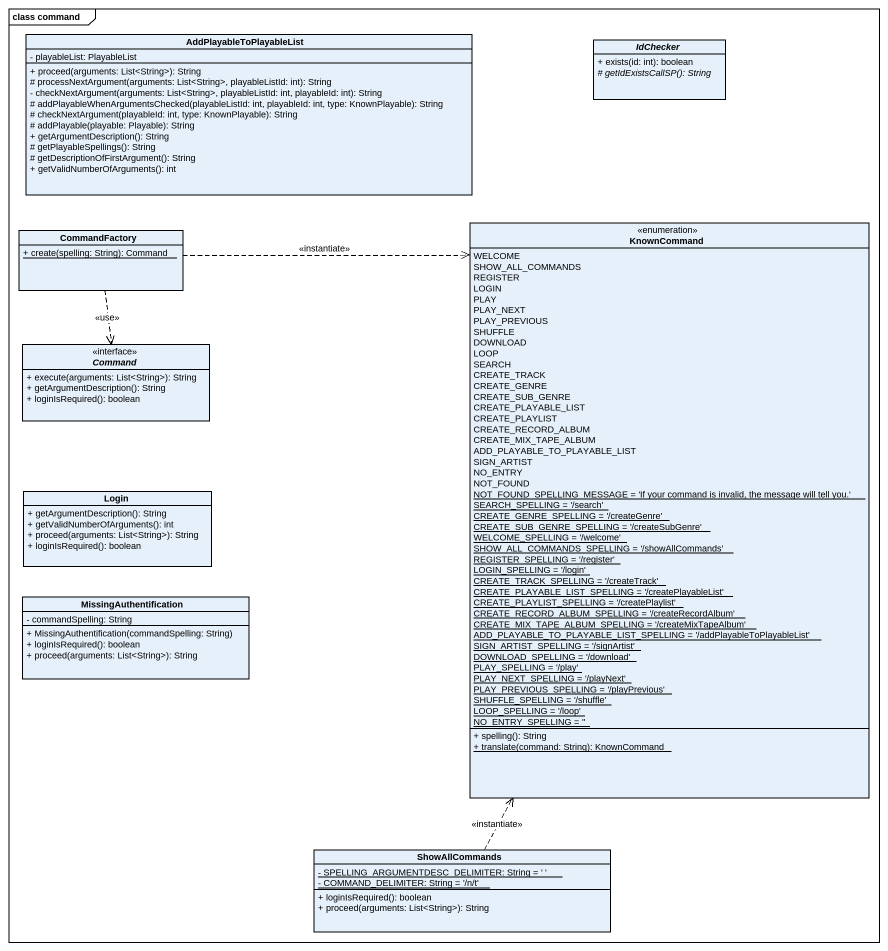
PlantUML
@startuml
mainframe class command
hide circle
hide empty members
skinparam classAttributeIconSize 0
class AddPlayableToPlayableList {
  - playableList: PlayableList
  + proceed(arguments: List<String>): String
  # processNextArgument(arguments: List<String>, playableListId: int): String
  - checkNextArgument(arguments: List<String>, playableListId: int, playableId: int): String
  # addPlayableWhenArgumentsChecked(playableListId: int, playableId: int, type: KnownPlayable): String
  # checkNextArgument(playableId: int, type: KnownPlayable): String
  # addPlayable(playable: Playable): String
  + getArgumentDescription(): String
  # getPlayableSpellings(): String
  # getDescriptionOfFirstArgument(): String
  + getValidNumberOfArguments(): int
}
abstract class IdChecker {
  + exists(id: int): boolean
  {abstract} # getIdExistsCallSP(): String
}
class CommandFactory {
  {static} + create(spelling: String): Command
}
enum KnownCommand {
  WELCOME
  SHOW_ALL_COMMANDS
  REGISTER
  LOGIN
  PLAY
  PLAY_NEXT
  PLAY_PREVIOUS
  SHUFFLE
  DOWNLOAD
  LOOP
  SEARCH
  CREATE_TRACK
  CREATE_GENRE
  CREATE_SUB_GENRE
  CREATE_PLAYABLE_LIST
  CREATE_PLAYLIST
  CREATE_RECORD_ALBUM
  CREATE_MIX_TAPE_ALBUM
  ADD_PLAYABLE_TO_PLAYABLE_LIST
  SIGN_ARTIST
  NO_ENTRY
  NOT_FOUND
  {static} NOT_FOUND_SPELLING_MESSAGE = 'If your command is invalid, the message will tell you.'
  {static} SEARCH_SPELLING = '/search'
  {static} CREATE_GENRE_SPELLING = '/createGenre'
  {static} CREATE_SUB_GENRE_SPELLING = '/createSubGenre'
  {static} WELCOME_SPELLING = '/welcome'
  {static} SHOW_ALL_COMMANDS_SPELLING = '/showAllCommands'
  {static} REGISTER_SPELLING = '/register'
  {static} LOGIN_SPELLING = '/login'
  {static} CREATE_TRACK_SPELLING = '/createTrack'
  {static} CREATE_PLAYABLE_LIST_SPELLING = '/createPlayableList'
  {static} CREATE_PLAYLIST_SPELLING = '/createPlaylist'
  {static} CREATE_RECORD_ALBUM_SPELLING = '/createRecordAlbum'
  {static} CREATE_MIX_TAPE_ALBUM_SPELLING = '/createMixTapeAlbum'
  {static} ADD_PLAYABLE_TO_PLAYABLE_LIST_SPELLING = '/addPlayableToPlayableList'
  {static} SIGN_ARTIST_SPELLING = '/signArtist'
  {static} DOWNLOAD_SPELLING = '/download'
  {static} PLAY_SPELLING = '/play'
  {static} PLAY_NEXT_SPELLING = '/playNext'
  {static} PLAY_PREVIOUS_SPELLING = '/playPrevious'
  {static} SHUFFLE_SPELLING = '/shuffle'
  {static} LOOP_SPELLING = '/loop'
  {static} NO_ENTRY_SPELLING = ''
  + spelling(): String
  {static} + translate(command: String): KnownCommand
}
interface Command <<interface>> {
  + execute(arguments: List<String>): String
  + getArgumentDescription(): String
  + loginIsRequired(): boolean
}
class Login {
  + getArgumentDescription(): String
  + getValidNumberOfArguments(): int
  + proceed(arguments: List<String>): String
  + loginIsRequired(): boolean
}
class MissingAuthentification {
  - commandSpelling: String
  + MissingAuthentification(commandSpelling: String)
  + loginIsRequired(): boolean
  + proceed(arguments: List<String>): String
}
class ShowAllCommands {
  {static} - SPELLING_ARGUMENTDESC_DELIMITER: String = ' '
  {static} - COMMAND_DELIMITER: String = '/n/t'
  + loginIsRequired(): boolean
  + proceed(arguments: List<String>): String
}
CommandFactory .right.> KnownCommand : <<instantiate>>
CommandFactory ..> Command : <<use>>
ShowAllCommands .up.> KnownCommand : <<instantiate>>
@enduml
